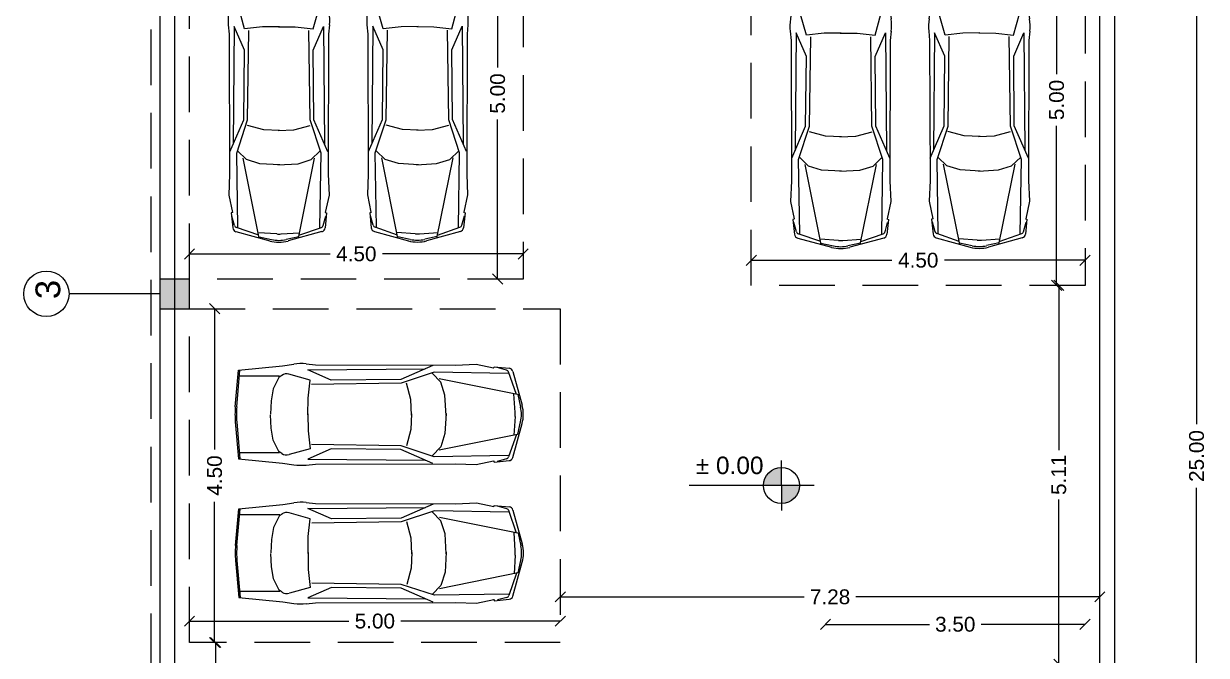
# Model space of a CAD drawing. Header units: metres. Extents: x -355 to 973, y -73 to 238.
# Drawn here: x -283.34 to -267.39, y 57.69 to 66.2 of the extents above; entities that cross this region are included whole.
import ezdxf

# ---------------------------------------------------------------- set-up
doc = ezdxf.new("R2010")
doc.units = ezdxf.units.M
doc.header["$LTSCALE"] = 3
doc.header["$MEASUREMENT"] = 0
for name, pattern in [('1', [30, 6, 6, 6, 6, 6]), ('202$0$HIDDEN', [0.375, 0.25, -0.125]), ('ACAD_ISO02W100', [15, 12, -3]), ('DASHED2', [0.375, 0.25, -0.125])]:
    doc.linetypes.add(name, pattern=pattern)
for name, color, linetype, lineweight in [('05', 21, 'Continuous', 5), ('15', 63, 'DASHED2', 15), ('alaem', 230, 'Continuous', 5)]:
    doc.layers.add(name, color=color, linetype=linetype, lineweight=lineweight)
for name, color, linetype in [('1', 1, 'Continuous'), ('4', 4, 'ACAD_ISO02W100'), ('CAR', 1, 'Continuous')]:
    doc.layers.add(name, color=color, linetype=linetype)
doc.styles.get("Standard").update_dxf_attribs({"font": 'arial.ttf'})
doc.dimstyles.new('ahmad', dxfattribs={"dimtxt": 0.2, "dimasz": 0.1375, "dimexe": 0, "dimexo": 0.0625, "dimgap": 0.09, "dimtad": 0, "dimzin": 0, "dimdsep": 46, "dimtxsty": 'Standard', "dimblk": 'OBLIQUE', "dimcen": 0.09, "dimclrd": 245, "dimclrt": 61, "dimadec": 0, "dimazin": 0, "dimtfac": 1, "dimtofl": 0, "dimtmove": 0, "dimatfit": 3, "dimldrblk": 'OBLIQUE', "dimfxl": 0, "dimfxlon": 1, "dimtolj": 1, "dimtzin": 0, "dimlwd": 13, "dimarcsym": 0})

# ---------------------------------------------------------------- blocks, each defined once
blk = doc.blocks.new('_Oblique')
at = {"color": 0, "linetype": 'ByBlock', "lineweight": -2}
blk.add_line((-0.5, -0.5), (0.5, 0.5), dxfattribs=at)
blk = doc.blocks.new('*D283')
at = {"layer": '05', "color": 245, "linetype": '1', "lineweight": 13, "transparency": 16777216}
for p, q in [((-267.522, 72.872), (-267.522, 60.801)), ((-267.522, 47.872), (-267.522, 59.944))]:
    blk.add_line(p, q, dxfattribs=at)
at = {"layer": 'Defpoints', "color": 0, "linetype": '1', "transparency": 16777216}
for p in [(-268.627, 72.872), (-268.627, 47.872), (-267.522, 47.872)]:
    blk.add_point(p, dxfattribs=at)
at = {"layer": '05', "color": 245, "linetype": '1', "lineweight": 13, "transparency": 16777216, "xscale": 0.1375, "yscale": 0.1375, "zscale": 0.1375}
for p, rotation in [((-267.522, 72.872), 90), ((-267.522, 47.872), 270)]:
    blk.add_blockref('_Oblique', p, dxfattribs=dict(at, rotation=rotation))
at = {"layer": '05', "color": 61, "linetype": '1', "transparency": 16777216, "insert": (-267.522, 60.372), "char_height": 0.2, "attachment_point": 5, "rotation": 90}
blk.add_mtext('\\A1;25.00', dxfattribs=at)
blk = doc.blocks.new('fghhyh')
at = {"layer": 'alaem', "linetype": '1'}
h = blk.add_hatch(color=256, dxfattribs=at)
h.dxf.hatch_style = 1
h.paths.add_polyline_path([(280.396, 190.296), (280.396, 190.696), (279.996, 190.696), (279.996, 190.296)])
blk.add_lwpolyline([(279.996, 190.696), (279.996, 190.296), (280.396, 190.296), (280.396, 190.696)], close=True, dxfattribs=at)
blk = doc.blocks.new('CARP5')
at = {"layer": 'CAR'}
for p, q in [((-174.7, 46.5), (-186.8, 2.3)), ((-150.4, 52.6), (-169.9, 50.6)), ((-166.7, 48.1), (-154.4, 51.5)), ((-149.8, 50.5), (-150.4, 52.6)), ((-127.1, 55.7), (-149.8, 51)), ((-100, 54.6), (-127.1, 55.7)), ((82.4, 55.1), (-100, 54.6)), ((-70.8, 54.3), (-28.9, 36.1)), ((92.4, 48.6), (-60.6, 49.9)), ((61.7, 35.2), (92.4, 48.6)), ((94.5, 56.3), (82.4, 55.1)), ((125.1, 53.9), (110.6, 56)), ((182.5, 48.2), (125.1, 53.9)), ((184.9, 0.1), (180.8, 48.1)), ((186.7, 0.1), (182.5, 48.2)), ((-183.3, 15.9), (-78.9, 36.9)), ((-179.4, 16.5), (-169.2, 45.7)), ((-169.4, 43.9), (-72.5, 45.4)), ((-86.3, 15.3), (-80.9, 32.6)), ((-80.9, 32.6), (-69.6, 44.3)), ((-72.5, 45.4), (-29.2, 31.2)), ((-42, 10.1), (-36.4, 31.3)), ((-29.2, 31.2), (87.3, 29.5)), ((-28.9, 36.1), (61.7, 35.2)), ((89.3, 35.1), (116.6, 42.7)), ((91.9, 11.8), (89.3, 35.1)), ((116.8, 42.8), (116.8, 42.8)), ((126.1, 41.3), (129.9, 38.8)), ((129.1, 40.3), (181.1, 40.4)), ((129.1, 40.3), (137.2, 24)), ((-181.4, 16.2), (-184.9, -0.1)), ((-177.7, -6.8), (-176.2, 17.3)), ((137.2, 24), (140, 8.1)), ((-87.8, -10.8), (-86.3, 15.3)), ((-42.8, -10.5), (-42, 10.1)), ((92.2, -10.3), (91.9, 11.8)), ((139.9, 8.1), (140.7, -9)), ((-177.7, -12.3), (-176.2, -36.4)), ((-87.8, -8.4), (-86.3, -34.5)), ((-42.8, -8.6), (-42, -29.2)), ((92.2, -8.9), (91.9, -31)), ((140, -27.2), (140.7, -10.1)), ((-174.7, -65.6), (-186.8, -21.5)), ((-181.4, -35.4), (-184.9, -19)), ((-42, -29.2), (-36.4, -50.4)), ((137.2, -43.1), (140, -27.2)), ((184.9, -19.3), (180.8, -67.3)), ((186.7, -19.3), (182.5, -67.3)), ((-183.3, -35), (-78.9, -56.1)), ((-179.4, -35.6), (-169.2, -64.9)), ((-86.3, -34.5), (-80.9, -51.7)), ((91.9, -31), (89.3, -54.3)), ((129.1, -59.4), (137.2, -43.1)), ((-80.9, -51.7), (-69.6, -63.5)), ((-72.5, -64.5), (-29.2, -50.3)), ((-70.8, -73.5), (-28.9, -55.2)), ((-29.2, -50.3), (87.3, -48.6)), ((-28.9, -55.2), (61.7, -54.4)), ((61.7, -54.4), (92.4, -67.7)), ((89.3, -54.3), (116.8, -61.9)), ((126.1, -60.4), (129.9, -57.9)), ((129.1, -59.4), (181.1, -59.6)), ((-150.4, -71.7), (-169.9, -69.7)), ((-169.4, -63), (-72.5, -64.5)), ((-166.7, -67.3), (-154.4, -70.7)), ((-149.8, -69.7), (-150.4, -71.7)), ((-127.1, -74.9), (-149.8, -70.1)), ((-100, -73.7), (-127.1, -74.9)), ((82.4, -74.2), (-100, -73.7)), ((92.4, -67.7), (-60.6, -69)), ((94.5, -75.4), (82.4, -74.2)), ((125.1, -73), (110.6, -75.1)), ((182.5, -67.3), (125.1, -73))]:
    blk.add_line(p, q, dxfattribs=at)
for centre, radius, start, end in [((-169.3, 45), 5.63, 95.8102, 164.6615), ((-165.7, 44.5), 3.75, 105.4862, 160.7894), ((101.1, -11), 67.6, 81.9284, 95.6257), ((119.9, 31.9), 11.3, 56.264, 106.8198), ((-143.4, -9.6), 45.1, 164.6615, 195.3385), ((72.7, -9.6), 112.6, 355.0592, 4.9408), ((74.5, -9.6), 112.6, 355.0592, 4.9408), ((-140.9, -9.6), 45.1, 167.9052, 192.0948), ((-132.7, -9.6), 45.1, 176.4735, 183.5265), ((119.9, -51.1), 11.3, 254.4694, 303.7359), ((-169.3, -64.1), 5.63, 195.3385, 264.1898), ((-165.7, -63.6), 3.75, 199.2106, 254.5138), ((101.1, -8.2), 67.6, 264.3743, 278.0716)]:
    blk.add_arc(centre, radius, start, end, dxfattribs=at)
blk = doc.blocks.new('A$C1D69598D')
at = {"layer": 'CAR'}
blk.add_blockref('CARP5', (188.3, 75.7), dxfattribs=at)
blk = doc.blocks.new('rdydry')
at = {"layer": '15'}
for p, q in [((17.296, 218.158), (21.796, 218.158)), ((17.296, 213.158), (17.296, 218.158)), ((21.796, 218.158), (21.796, 213.158)), ((21.796, 213.158), (17.296, 213.158))]:
    blk.add_line(p, q, dxfattribs=at)
at = {"layer": '15', "xscale": 0.01035204405718559, "yscale": 0.01035204405718559, "zscale": 0.01035204405718559, "rotation": 90}
for p in [(19.186, 213.656), (21.055, 213.659)]:
    blk.add_blockref('A$C1D69598D', p, dxfattribs=at)
blk = doc.blocks.new('*D369')
at = {"layer": '4', "color": 245, "lineweight": 13, "transparency": 16777216}
for p, q in [((-272.527, 58.103), (-271.126, 58.103)), ((-269.027, 58.103), (-270.427, 58.103))]:
    blk.add_line(p, q, dxfattribs=at)
at = {"layer": 'Defpoints', "color": 0, "transparency": 16777216}
for p in [(-269.027, 58.103), (-272.527, 57.565), (-269.027, 57.565)]:
    blk.add_point(p, dxfattribs=at)
at = {"layer": '4', "color": 245, "lineweight": 13, "transparency": 16777216, "xscale": 0.1375, "yscale": 0.1375, "zscale": 0.1375, "rotation": 180}
blk.add_blockref('_Oblique', (-272.527, 58.103), dxfattribs=at)
at = {"layer": '4', "color": 245, "lineweight": 13, "transparency": 16777216, "xscale": 0.1375, "yscale": 0.1375, "zscale": 0.1375}
blk.add_blockref('_Oblique', (-269.027, 58.103), dxfattribs=at)
at = {"layer": '4', "color": 61, "transparency": 16777216, "insert": (-270.777, 58.103), "char_height": 0.2, "attachment_point": 5}
blk.add_mtext('\\A1;3.50', dxfattribs=at)
blk = doc.blocks.new('*D372')
at = {"layer": '4', "color": 245, "lineweight": 13, "transparency": 16777216}
for p, q in [((-281.104, 58.146), (-278.953, 58.146)), ((-276.104, 58.146), (-278.254, 58.146))]:
    blk.add_line(p, q, dxfattribs=at)
at = {"layer": 'Defpoints', "color": 0, "transparency": 16777216}
for p in [(-281.104, 58.146), (-281.104, 57.859), (-276.104, 57.859)]:
    blk.add_point(p, dxfattribs=at)
at = {"layer": '4', "color": 245, "lineweight": 13, "transparency": 16777216, "xscale": 0.1375, "yscale": 0.1375, "zscale": 0.1375, "rotation": 180}
blk.add_blockref('_Oblique', (-281.104, 58.146), dxfattribs=at)
at = {"layer": '4', "color": 245, "lineweight": 13, "transparency": 16777216, "xscale": 0.1375, "yscale": 0.1375, "zscale": 0.1375}
blk.add_blockref('_Oblique', (-276.104, 58.146), dxfattribs=at)
at = {"layer": '4', "color": 61, "transparency": 16777216, "insert": (-278.604, 58.146), "char_height": 0.2, "attachment_point": 5}
blk.add_mtext('\\A1;5.00', dxfattribs=at)
blk = doc.blocks.new('*D373')
at = {"layer": '4', "color": 245, "lineweight": 13, "transparency": 16777216}
for p, q in [((-280.765, 62.359), (-280.765, 60.462)), ((-280.765, 57.859), (-280.765, 59.755))]:
    blk.add_line(p, q, dxfattribs=at)
at = {"layer": 'Defpoints', "color": 0, "transparency": 16777216}
for p in [(-281.104, 62.359), (-281.104, 57.859), (-280.765, 57.859)]:
    blk.add_point(p, dxfattribs=at)
at = {"layer": '4', "color": 245, "lineweight": 13, "transparency": 16777216, "xscale": 0.1375, "yscale": 0.1375, "zscale": 0.1375}
for p, rotation in [((-280.765, 62.359), 90), ((-280.765, 57.859), 270)]:
    blk.add_blockref('_Oblique', p, dxfattribs=dict(at, rotation=rotation))
at = {"layer": '4', "color": 61, "transparency": 16777216, "insert": (-280.765, 60.109), "char_height": 0.2, "attachment_point": 5, "rotation": 90}
blk.add_mtext('\\A1;4.50', dxfattribs=at)
blk = doc.blocks.new('*D374')
at = {"layer": '4', "color": 245, "lineweight": 13, "transparency": 16777216}
for p, q in [((-281.104, 63.096), (-279.207, 63.096)), ((-276.604, 63.096), (-278.5, 63.096))]:
    blk.add_line(p, q, dxfattribs=at)
at = {"layer": 'Defpoints', "color": 0, "transparency": 16777216}
for p in [(-276.604, 63.096), (-281.104, 62.759), (-276.604, 62.759)]:
    blk.add_point(p, dxfattribs=at)
at = {"layer": '4', "color": 245, "lineweight": 13, "transparency": 16777216, "xscale": 0.1375, "yscale": 0.1375, "zscale": 0.1375, "rotation": 180}
blk.add_blockref('_Oblique', (-281.104, 63.096), dxfattribs=at)
at = {"layer": '4', "color": 245, "lineweight": 13, "transparency": 16777216, "xscale": 0.1375, "yscale": 0.1375, "zscale": 0.1375}
blk.add_blockref('_Oblique', (-276.604, 63.096), dxfattribs=at)
at = {"layer": '4', "color": 61, "transparency": 16777216, "insert": (-278.854, 63.096), "char_height": 0.2, "attachment_point": 5}
blk.add_mtext('\\A1;4.50', dxfattribs=at)
blk = doc.blocks.new('*D375')
at = {"layer": '4', "color": 245, "lineweight": 13, "transparency": 16777216}
for p, q in [((-276.948, 67.759), (-276.948, 65.608)), ((-276.948, 62.759), (-276.948, 64.909))]:
    blk.add_line(p, q, dxfattribs=at)
at = {"layer": 'Defpoints', "color": 0, "transparency": 16777216}
for p in [(-276.604, 67.759), (-276.948, 62.759), (-276.604, 62.759)]:
    blk.add_point(p, dxfattribs=at)
at = {"layer": '4', "color": 245, "lineweight": 13, "transparency": 16777216, "xscale": 0.1375, "yscale": 0.1375, "zscale": 0.1375}
for p, rotation in [((-276.948, 67.759), 90), ((-276.948, 62.759), 270)]:
    blk.add_blockref('_Oblique', p, dxfattribs=dict(at, rotation=rotation))
at = {"layer": '4', "color": 61, "transparency": 16777216, "insert": (-276.948, 65.259), "char_height": 0.2, "attachment_point": 5, "rotation": 90}
blk.add_mtext('\\A1;5.00', dxfattribs=at)
blk = doc.blocks.new('*D376')
at = {"layer": '4', "color": 245, "lineweight": 13, "transparency": 16777216}
for p, q in [((-273.526, 63.011), (-271.63, 63.011)), ((-269.026, 63.011), (-270.923, 63.011))]:
    blk.add_line(p, q, dxfattribs=at)
at = {"layer": 'Defpoints', "color": 0, "transparency": 16777216}
for p in [(-269.026, 63.011), (-273.526, 62.672), (-269.026, 62.672)]:
    blk.add_point(p, dxfattribs=at)
at = {"layer": '4', "color": 245, "lineweight": 13, "transparency": 16777216, "xscale": 0.1375, "yscale": 0.1375, "zscale": 0.1375, "rotation": 180}
blk.add_blockref('_Oblique', (-273.526, 63.011), dxfattribs=at)
at = {"layer": '4', "color": 245, "lineweight": 13, "transparency": 16777216, "xscale": 0.1375, "yscale": 0.1375, "zscale": 0.1375}
blk.add_blockref('_Oblique', (-269.026, 63.011), dxfattribs=at)
at = {"layer": '4', "color": 61, "transparency": 16777216, "insert": (-271.276, 63.011), "char_height": 0.2, "attachment_point": 5}
blk.add_mtext('\\A1;4.50', dxfattribs=at)
blk = doc.blocks.new('*D377')
at = {"layer": '4', "color": 245, "lineweight": 13, "transparency": 16777216}
for p, q in [((-269.41, 67.672), (-269.41, 65.522)), ((-269.41, 62.672), (-269.41, 64.823))]:
    blk.add_line(p, q, dxfattribs=at)
at = {"layer": 'Defpoints', "color": 0, "transparency": 16777216}
for p in [(-269.026, 67.672), (-269.41, 62.672), (-269.026, 62.672)]:
    blk.add_point(p, dxfattribs=at)
at = {"layer": '4', "color": 245, "lineweight": 13, "transparency": 16777216, "xscale": 0.1375, "yscale": 0.1375, "zscale": 0.1375}
for p, rotation in [((-269.41, 67.672), 90), ((-269.41, 62.672), 270)]:
    blk.add_blockref('_Oblique', p, dxfattribs=dict(at, rotation=rotation))
at = {"layer": '4', "color": 61, "transparency": 16777216, "insert": (-269.41, 65.172), "char_height": 0.2, "attachment_point": 5, "rotation": 90}
blk.add_mtext('\\A1;5.00', dxfattribs=at)
blk = doc.blocks.new('*D378')
at = {"layer": '4', "color": 245, "lineweight": 13, "transparency": 16777216}
for p, q in [((-269.381, 62.672), (-269.381, 60.449)), ((-269.381, 57.565), (-269.381, 59.788))]:
    blk.add_line(p, q, dxfattribs=at)
at = {"layer": 'Defpoints', "color": 0, "transparency": 16777216}
for p in [(-269.854, 62.672), (-269.854, 57.565), (-269.381, 57.565)]:
    blk.add_point(p, dxfattribs=at)
at = {"layer": '4', "color": 245, "lineweight": 13, "transparency": 16777216, "xscale": 0.1375, "yscale": 0.1375, "zscale": 0.1375}
for p, rotation in [((-269.381, 62.672), 90), ((-269.381, 57.565), 270)]:
    blk.add_blockref('_Oblique', p, dxfattribs=dict(at, rotation=rotation))
at = {"layer": '4', "color": 61, "transparency": 16777216, "insert": (-269.381, 60.119), "char_height": 0.2, "attachment_point": 5, "rotation": 90}
blk.add_mtext('\\A1;5.11', dxfattribs=at)
blk = doc.blocks.new('*D379')
at = {"layer": '4', "color": 245, "lineweight": 13, "transparency": 16777216}
for p, q in [((-276.104, 58.473), (-272.814, 58.473)), ((-268.827, 58.473), (-272.116, 58.473))]:
    blk.add_line(p, q, dxfattribs=at)
at = {"layer": 'Defpoints', "color": 0, "transparency": 16777216}
for p in [(-268.827, 58.473), (-276.104, 57.859), (-268.827, 57.859)]:
    blk.add_point(p, dxfattribs=at)
at = {"layer": '4', "color": 245, "lineweight": 13, "transparency": 16777216, "xscale": 0.1375, "yscale": 0.1375, "zscale": 0.1375, "rotation": 180}
blk.add_blockref('_Oblique', (-276.104, 58.473), dxfattribs=at)
at = {"layer": '4', "color": 245, "lineweight": 13, "transparency": 16777216, "xscale": 0.1375, "yscale": 0.1375, "zscale": 0.1375}
blk.add_blockref('_Oblique', (-268.827, 58.473), dxfattribs=at)
at = {"layer": '4', "color": 61, "transparency": 16777216, "insert": (-272.465, 58.473), "char_height": 0.2, "attachment_point": 5}
blk.add_mtext('\\A1;7.28', dxfattribs=at)
blk = doc.blocks.new('*D382')
at = {"layer": '4', "color": 245, "lineweight": 13, "transparency": 16777216}
for p, q in [((-280.751, 57.859), (-280.751, 57.206)), ((-280.751, 55.872), (-280.751, 56.525))]:
    blk.add_line(p, q, dxfattribs=at)
at = {"layer": 'Defpoints', "color": 0, "transparency": 16777216}
for p in [(-281.104, 57.859), (-281.101, 55.872), (-280.751, 55.872)]:
    blk.add_point(p, dxfattribs=at)
at = {"layer": '4', "color": 245, "lineweight": 13, "transparency": 16777216, "xscale": 0.1375, "yscale": 0.1375, "zscale": 0.1375}
for p, rotation in [((-280.751, 57.859), 90), ((-280.751, 55.872), 270)]:
    blk.add_blockref('_Oblique', p, dxfattribs=dict(at, rotation=rotation))
at = {"layer": '4', "color": 61, "transparency": 16777216, "insert": (-280.751, 56.866), "char_height": 0.2, "attachment_point": 5, "rotation": 90}
blk.add_mtext('\\A1;1.99', dxfattribs=at)

msp = doc.modelspace()

# ---------------------------------------------------------------- hatches: boundary and pattern name
h = msp.add_hatch(color=256)
h.paths.add_polyline_path([(-273.12, 59.73, 0.414214), (-272.876, 59.975), (-273.12, 59.975)])
h.paths.add_polyline_path([(-273.12, 59.975), (-273.12, 60.219, 0.414214), (-273.364, 59.975)])

# ---------------------------------------------------------------- linework, layer by layer
for p, q in [((-273.12, 59.975), (-273.12, 60.31)), ((-272.68, 59.975), (-274.366, 59.975)), ((-273.12, 59.975), (-273.12, 59.639))]:
    msp.add_line(p, q)
msp.add_circle((-273.12, 59.975), 0.244)
at = {"layer": '05', "linetype": '202$0$HIDDEN'}
msp.add_line((-281.627, 72.872), (-281.627, 47.995), dxfattribs=at)
at = {"layer": '05', "color": 0, "linetype": '1'}
msp.add_line((-281.504, 72.872), (-281.504, 55.872), dxfattribs=at)
at = {"layer": '05', "lineweight": 9}
msp.add_line((-281.504, 62.559), (-282.728, 62.559), dxfattribs=at)
at = {"layer": '05', "color": 0, "linetype": '1'}
for points in [[(-268.627, 47.995), (-268.627, 72.872), (-281.504, 72.872), (-281.504, 47.995)], [(-268.827, 48.195), (-268.827, 72.672), (-281.304, 72.672), (-281.304, 48.195)]]:
    msp.add_lwpolyline(points, close=True, dxfattribs=at)
at = {"layer": '05', "lineweight": 9}
msp.add_circle((-283.034, 62.559), 0.306, dxfattribs=at)

# ---------------------------------------------------------------- block references
at = {"layer": '1', "linetype": '202$0$HIDDEN'}
for p in [(-298.4, -150.4), (-290.823, -150.486)]:
    msp.add_blockref('rdydry', p, dxfattribs=at)
at = {"layer": '1', "linetype": '202$0$HIDDEN', "rotation": 90}
msp.add_blockref('rdydry', (-62.945, 40.562), dxfattribs=at)
at = {"layer": 'alaem', "linetype": '1'}
msp.add_blockref('fghhyh', (-561.5, -127.938), dxfattribs=at)

# ---------------------------------------------------------------- texts
at = {"insert": (-274.748, 60.364, 705.785), "char_height": 0.23588, "attachment_point": 1}
msp.add_mtext_dynamic_manual_height_columns('\\pxi-3,l5,t5;%%P 0.00', width=3.88762, gutter_width=1.871, heights=[0], dxfattribs=at)
at = {"layer": '05', "lineweight": 9, "insert": (-282.842, 62.487), "char_height": 0.334, "width": 2.97674, "attachment_point": 7, "rotation": 90}
msp.add_mtext('3', dxfattribs=at)

# ---------------------------------------------------------------- dimensions: what is measured, and where the dimension line sits
at = {"layer": '05', "color": 0, "linetype": '1'}
dim = msp.add_linear_dim(base=(-267.522, 47.872), p1=(-268.627, 72.872), p2=(-268.627, 47.872), angle=90, dimstyle='ahmad', dxfattribs=at)
dim.commit()
dim.dimension.update_dxf_attribs({"geometry": '*D283', "text_midpoint": (-267.522, 60.372)})
at = {"layer": '4', "color": 0}
for base, p1, p2, picture, middle in [((-276.948, 62.759), (-276.604, 67.759), (-276.604, 62.759), '*D375', (-276.948, 65.259)), ((-269.41, 62.672), (-269.026, 67.672), (-269.026, 62.672), '*D377', (-269.41, 65.172)), ((-269.381, 57.565), (-269.854, 62.672), (-269.854, 57.565), '*D378', (-269.381, 60.119)), ((-280.765, 57.859), (-281.104, 62.359), (-281.104, 57.859), '*D373', (-280.765, 60.109)), ((-280.751, 55.872), (-281.104, 57.859), (-281.101, 55.872), '*D382', (-280.751, 56.866))]:
    dim = msp.add_linear_dim(base=base, p1=p1, p2=p2, angle=90, dimstyle='ahmad', dxfattribs=at)
    dim.commit()
    dim.dimension.update_dxf_attribs({"geometry": picture, "text_midpoint": middle})
for base, p1, p2, picture, middle in [((-276.604, 63.096), (-281.104, 62.759), (-276.604, 62.759), '*D374', (-278.854, 63.096)), ((-269.026, 63.011), (-273.526, 62.672), (-269.026, 62.672), '*D376', (-271.276, 63.011)), ((-268.827, 58.473), (-276.104, 57.859), (-268.827, 57.859), '*D379', (-272.465, 58.473)), ((-281.104, 58.146), (-276.104, 57.859), (-281.104, 57.859), '*D372', (-278.604, 58.146)), ((-269.027, 58.103), (-272.527, 57.565), (-269.027, 57.565), '*D369', (-270.777, 58.103))]:
    dim = msp.add_linear_dim(base=base, p1=p1, p2=p2, dimstyle='ahmad', dxfattribs=at)
    dim.commit()
    dim.dimension.update_dxf_attribs({"geometry": picture, "text_midpoint": middle})

doc.saveas('drawing.dxf')
